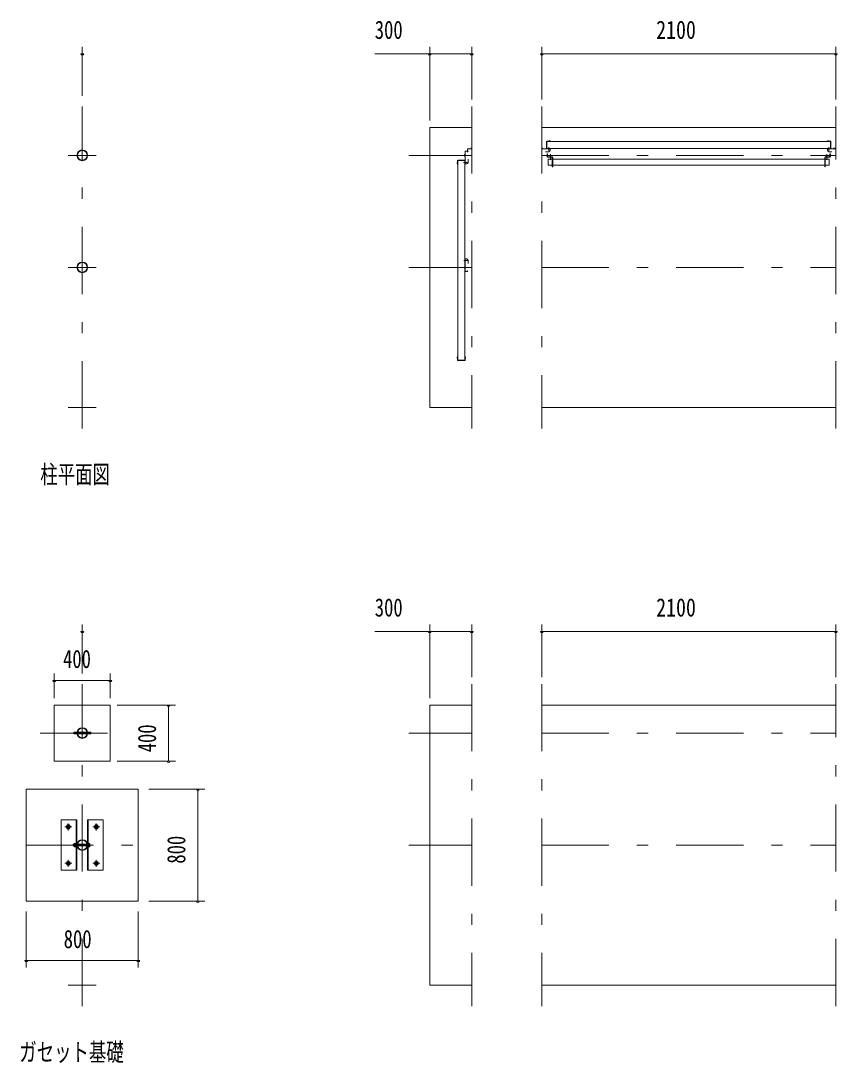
# Model space of a CAD drawing. Units: millimetres, scale not verified. Extents: x -23352 to 23352, y -10500 to 10500.
# Drawn here: x -21361 to -15531, y -8113 to -670 of the extents above; entities that cross this region are included whole.
import ezdxf
from ezdxf.enums import TextEntityAlignment as Align

# ---------------------------------------------------------------- set-up
doc = ezdxf.new("R2010")
doc.units = ezdxf.units.MM
doc.header["$LTSCALE"] = 40
doc.linetypes.add('USER3', pattern=[24, 12, -5, 2, -5])
for name, color, linetype, lineweight in [('0-2_1-0BOLD', 7, 'Continuous', 18), ('0-3_1-2CENTER', 3, 'USER3', 18), ('0-4_1-4THIN', 4, 'Continuous', 18), ('0-5_1-5DIM', 3, 'Continuous', 18)]:
    doc.layers.add(name, color=color, linetype=linetype, lineweight=lineweight)
doc.styles.add('ＭＳ ゴシック', font='')
doc.styles.get('ＭＳ ゴシック').set_extended_font_data('MS Gothic')

msp = doc.modelspace()

# ---------------------------------------------------------------- linework, layer by layer
at = {"layer": '0-2_1-0BOLD'}
for p, q in [((-18440.69, -3430.33), (-18440.69, -1430.33)), ((-18440.69, -1430.33), (-18140.69, -1430.33)), ((-17640.69, -1430.33), (-15540.69, -1430.33)), ((-17605.69, -1531.27), (-17605.69, -1581.07)), ((-17577.29, -1529.67), (-17604.09, -1529.67)), ((-17604.09, -1531.27), (-17577.29, -1531.27)), ((-17604.09, -1581.07), (-17604.09, -1531.27)), ((-17603.69, -1580.67), (-17603.69, -1531.67)), ((-15577.69, -1531.67), (-17603.69, -1531.67)), ((-17589.19, -1529.67), (-17589.09, -1528.56)), ((-17582.19, -1529.67), (-17582.29, -1528.56)), ((-17582.19, -1529.39), (-17582.19, -1529.67)), ((-17577.29, -1531.67), (-17577.29, -1531.27)), ((-17575.69, -1531.27), (-17575.69, -1531.67)), ((-15605.69, -1531.27), (-15605.69, -1531.67)), ((-15604.09, -1529.67), (-15577.29, -1529.67)), ((-15577.29, -1531.27), (-15604.09, -1531.27)), ((-15604.09, -1531.67), (-15604.09, -1531.27)), ((-15599.19, -1529.67), (-15599.09, -1528.56)), ((-15599.19, -1529.39), (-15599.19, -1529.67)), ((-15592.19, -1529.67), (-15592.29, -1528.56)), ((-15577.69, -1580.67), (-15577.69, -1531.67)), ((-15577.29, -1581.07), (-15577.29, -1531.27)), ((-15575.69, -1531.27), (-15575.69, -1581.07)), ((-18186.84, -1600.33), (-18186.84, -1690.33)), ((-18175.86, -1600.33), (-18186.84, -1600.33)), ((-18170.69, -1595.16), (-18170.69, -1584.18)), ((-18170.69, -1584.18), (-18140.69, -1584.18)), ((-17640.69, -1584.18), (-17580.69, -1584.18)), ((-17612.91, -1604.18), (-17590.69, -1604.18)), ((-17604.09, -1581.07), (-17577.29, -1581.07)), ((-17604.09, -1582.67), (-17577.29, -1582.67)), ((-15577.69, -1580.67), (-17603.69, -1580.67)), ((-17580.69, -1594.18), (-17580.69, -1584.18)), ((-17577.29, -1581.07), (-17577.29, -1580.67)), ((-17575.69, -1581.07), (-17575.69, -1580.67)), ((-15605.69, -1581.07), (-15605.69, -1580.67)), ((-15604.09, -1581.07), (-15604.09, -1580.67)), ((-15577.29, -1581.07), (-15604.09, -1581.07)), ((-15577.29, -1582.67), (-15604.09, -1582.67)), ((-15600.69, -1594.18), (-15600.69, -1584.18)), ((-15540.69, -1584.18), (-15600.69, -1584.18)), ((-15568.47, -1604.18), (-15590.69, -1604.18)), ((-18241.35, -1681.83), (-18242.46, -1681.93)), ((-18241.35, -1688.83), (-18242.46, -1688.73)), ((-18241.63, -1688.83), (-18241.35, -1688.83)), ((-18241.35, -1693.73), (-18241.35, -1666.93)), ((-18239.75, -1665.33), (-18189.95, -1665.33)), ((-18239.75, -1666.93), (-18239.75, -1693.73)), ((-18189.95, -1666.93), (-18239.75, -1666.93)), ((-18239.35, -1693.73), (-18239.75, -1693.73)), ((-18239.75, -1695.33), (-18239.35, -1695.33)), ((-18239.35, -3093.33), (-18239.35, -1667.33)), ((-18189.95, -1693.73), (-18190.35, -1693.73)), ((-18189.95, -1695.33), (-18190.35, -1695.33)), ((-18189.95, -1666.93), (-18189.95, -1693.73)), ((-18188.35, -1666.93), (-18188.35, -1693.73)), ((-18176.84, -1690.33), (-18186.84, -1690.33)), ((-18166.84, -1658.11), (-18166.84, -1680.33)), ((-17567.74, -1640.33), (-17597.34, -1640.33)), ((-17597.34, -1643.53), (-17567.74, -1643.53)), ((-17562.54, -1658.13), (-15618.84, -1658.13)), ((-15618.84, -1700.83), (-17562.54, -1700.83)), ((-15613.64, -1640.33), (-15584.04, -1640.33)), ((-15584.04, -1643.53), (-15613.64, -1643.53)), ((-18176.84, -2370.33), (-18186.84, -2370.33)), ((-18186.84, -2460.33), (-18186.84, -2370.33)), ((-18166.84, -2380.33), (-18166.84, -2402.55)), ((-18175.86, -2460.33), (-18186.84, -2460.33)), ((-18241.35, -3071.83), (-18242.46, -3071.93)), ((-18241.35, -3078.83), (-18242.46, -3078.73)), ((-18241.63, -3078.83), (-18241.35, -3078.83)), ((-18241.35, -3066.93), (-18241.35, -3093.73)), ((-18239.75, -3065.33), (-18239.35, -3065.33)), ((-18239.75, -3093.73), (-18239.75, -3066.93)), ((-18239.35, -3066.93), (-18239.75, -3066.93)), ((-18189.95, -3093.73), (-18239.75, -3093.73)), ((-18239.75, -3095.33), (-18189.95, -3095.33)), ((-18190.35, -3093.33), (-18239.35, -3093.33)), ((-18189.95, -3065.33), (-18190.35, -3065.33)), ((-18189.95, -3066.93), (-18190.35, -3066.93)), ((-18189.95, -3093.73), (-18189.95, -3066.93)), ((-18188.35, -3093.73), (-18188.35, -3066.93)), ((-18188.35, -3071.83), (-18187.23, -3071.93)), ((-18188.35, -3078.83), (-18187.23, -3078.73)), ((-18188.06, -3078.83), (-18188.35, -3078.83)), ((-20822.14, -3430.33), (-21022.14, -3430.33)), ((-18140.69, -3430.33), (-18440.69, -3430.33)), ((-15540.69, -3430.33), (-17640.69, -3430.33)), ((-20722.14, -5555.32), (-21122.14, -5555.32)), ((-21122.14, -5555.33), (-21122.14, -5955.32)), ((-21122.14, -5555.33), (-20722.14, -5555.33)), ((-20722.14, -5955.32), (-20722.14, -5555.33)), ((-18440.69, -7555.32), (-18440.69, -5555.33)), ((-18440.69, -5555.33), (-18140.69, -5555.33)), ((-17640.69, -5555.33), (-15540.69, -5555.33)), ((-20982.14, -5749.32), (-20982.14, -5761.32)), ((-20982.14, -5749.32), (-20959.82, -5749.32)), ((-20982.14, -5761.32), (-20959.82, -5761.32)), ((-20956.98, -5749.32), (-20887.3, -5749.32)), ((-20956.98, -5761.32), (-20887.3, -5761.32)), ((-20884.47, -5749.32), (-20862.14, -5749.32)), ((-20884.47, -5761.32), (-20862.14, -5761.32)), ((-20862.14, -5749.32), (-20862.14, -5761.32)), ((-21122.14, -5955.32), (-20722.14, -5955.32)), ((-21322.14, -6955.32), (-21322.14, -6155.32)), ((-21322.14, -6155.32), (-20522.14, -6155.32)), ((-20522.14, -6155.32), (-20522.14, -6955.32)), ((-20964.79, -6735.32), (-20964.79, -6375.32)), ((-20879.49, -6375.32), (-20879.49, -6735.32)), ((-20980.99, -6549.32), (-20984.29, -6549.32)), ((-20970.99, -6549.55), (-20979.98, -6549.55)), ((-20956.98, -6549.32), (-20887.3, -6549.32)), ((-20936.29, -6549.32), (-20936.29, -6561.32)), ((-20876.29, -6549.55), (-20869.3, -6549.55)), ((-20980.99, -6561.32), (-20984.29, -6561.32)), ((-20970.99, -6561.1), (-20979.98, -6561.1)), ((-20970.99, -6552.32), (-20967.99, -6555.32)), ((-20967.99, -6558.32), (-20970.99, -6555.32)), ((-20970.99, -6567.52), (-20967.99, -6567.52)), ((-20967.99, -6567.82), (-20964.79, -6567.82)), ((-20887.3, -6561.32), (-20956.98, -6561.32)), ((-20876.29, -6567.82), (-20879.49, -6567.82)), ((-20869.3, -6561.1), (-20876.29, -6561.1)), ((-20869.3, -6566.87), (-20876.29, -6566.87)), ((-20522.14, -6955.32), (-21322.14, -6955.32)), ((-20822.14, -7555.32), (-21022.14, -7555.32)), ((-18140.69, -7555.32), (-18440.69, -7555.32)), ((-15540.69, -7555.32), (-17640.69, -7555.32))]:
    msp.add_line(p, q, dxfattribs=at)
for points in [[(-17599.34, -1638.33), (-17599.34, -1618.33), (-17602.54, -1618.33), (-17602.54, -1638.33)], [(-15582.04, -1638.33), (-15582.04, -1618.33), (-15578.84, -1618.33), (-15578.84, -1638.33)], [(-18190.35, -3093.33), (-18190.35, -1667.33), (-18239.35, -1667.33)], [(-17565.74, -1658.13), (-17594.59, -1658.13), (-17594.59, -1700.83), (-17565.74, -1700.83)], [(-17565.74, -1645.53), (-17565.74, -1711.33), (-17562.54, -1711.33), (-17562.54, -1645.53)], [(-15615.64, -1645.53), (-15615.64, -1711.33), (-15618.84, -1711.33), (-15618.84, -1645.53)], [(-15615.64, -1658.13), (-15586.79, -1658.13), (-15586.79, -1700.83), (-15615.64, -1700.83)], [(-20980.99, -6545.52), (-20979.98, -6543.78), (-20970.99, -6543.78)], [(-20980.99, -6545.52), (-20980.99, -6565.12), (-20979.98, -6566.87), (-20970.99, -6566.87)], [(-20967.99, -6543.12), (-20970.99, -6543.12), (-20970.99, -6567.52)], [(-20967.99, -6567.82), (-20967.99, -6542.82), (-20964.79, -6542.82)], [(-20876.29, -6567.82), (-20876.29, -6542.82), (-20879.49, -6542.82)], [(-20876.29, -6543.78), (-20869.3, -6543.78), (-20868.29, -6545.52), (-20868.29, -6565.12), (-20869.3, -6566.87)]]:
    msp.add_lwpolyline(points, dxfattribs=at)
for points in [[(-21072.29, -6735.32), (-21072.29, -6375.32), (-20960.29, -6375.32), (-20960.29, -6735.32)], [(-20883.99, -6375.32), (-20771.99, -6375.32), (-20771.99, -6735.32), (-20883.99, -6735.32)], [(-21016.37, -6435.32), (-21027.91, -6435.32), (-21033.69, -6425.32), (-21027.91, -6415.32), (-21016.37, -6415.32), (-21010.59, -6425.32)], [(-20827.91, -6435.32), (-20816.37, -6435.32), (-20810.59, -6425.32), (-20816.37, -6415.32), (-20827.92, -6415.32), (-20833.69, -6425.32)], [(-20984.29, -6549.33), (-20986.29, -6551.32), (-20986.29, -6559.32), (-20984.29, -6561.32)], [(-21027.91, -6695.32), (-21016.37, -6695.32), (-21010.59, -6685.32), (-21016.37, -6675.32), (-21027.91, -6675.32), (-21033.69, -6685.32)], [(-20827.91, -6695.32), (-20816.37, -6695.32), (-20810.59, -6685.32), (-20816.37, -6675.32), (-20827.92, -6675.32), (-20833.69, -6685.32)]]:
    msp.add_lwpolyline(points, close=True, dxfattribs=at)
for centre, radius in [((-20922.14, -1630.33), 38.15), ((-20922.14, -1630.33), 38.15), ((-20922.14, -1630.33), 35.35), ((-20922.14, -1630.33), 35.35), ((-20922.14, -1630.33), 35.35), ((-20922.14, -2430.33), 38.15), ((-20922.14, -2430.33), 35.35), ((-20922.14, -5755.32), 38.15), ((-20922.14, -5755.32), 35.35), ((-21022.14, -6425.32), 14.5), ((-21022.14, -6425.32), 9.8), ((-21022.14, -6425.32), 4.4), ((-20822.14, -6425.32), 14.5), ((-20822.14, -6425.32), 9.8), ((-20822.14, -6425.32), 4.4), ((-20922.14, -6555.32), 38.15), ((-20922.14, -6555.32), 35.35), ((-21022.14, -6685.32), 14.5), ((-21022.14, -6685.32), 9.8), ((-21022.14, -6685.32), 4.4), ((-20822.14, -6685.32), 14.5), ((-20822.14, -6685.32), 9.8), ((-20822.14, -6685.32), 4.4)]:
    msp.add_circle(centre, radius, dxfattribs=at)
for centre, radius, start, end in [((-17604.09, -1531.27), 1.6, 90, 180), ((-17587.8, -1528.67), 1.3, 105.88085, 175), ((-17585.69, -1536.07), 9, 74.11915, 105.88085), ((-17583.58, -1528.67), 1.3, 5, 74.11915), ((-17577.29, -1531.27), 1.6, 0, 90), ((-15604.09, -1531.27), 1.6, 90, 180), ((-15597.8, -1528.67), 1.3, 105.88085, 175), ((-15595.69, -1536.07), 9, 74.11915, 105.88085), ((-15593.58, -1528.67), 1.3, 5, 74.11915), ((-15577.29, -1531.27), 1.6, 0, 90), ((-20922.14, -1630.33), 38.15, 43.27118, 125.40654), ((-18175.86, -1605.33), 5, 324.59346, 90), ((-18165.69, -1595.16), 5, 180, 305.40654), ((-17604.09, -1581.07), 1.6, 180, 270), ((-17590.69, -1594.18), 10, 270, 0), ((-17577.29, -1581.07), 1.6, 270, 0), ((-15604.09, -1581.07), 1.6, 180, 270), ((-15590.69, -1594.18), 10, 180, 270), ((-15577.29, -1581.07), 1.6, 270, 0), ((-18234.95, -1685.33), 9, 164.11915, 195.88085), ((-18242.35, -1683.22), 1.3, 95, 164.11915), ((-18242.35, -1687.44), 1.3, 195.88085, 265), ((-18239.75, -1666.93), 1.6, 90, 180), ((-18239.75, -1693.73), 1.6, 180, 270), ((-18189.95, -1666.93), 1.6, 0, 90), ((-18189.95, -1693.73), 1.6, 270, 0), ((-18176.84, -1680.33), 10, 270, 0), ((-17597.34, -1638.33), 5.2, 180, 270), ((-17597.34, -1638.33), 2, 180, 270), ((-17567.74, -1645.53), 5.2, 0, 90), ((-17567.74, -1645.53), 2, 0, 90), ((-15613.64, -1645.53), 5.2, 90, 180), ((-15613.64, -1645.53), 2, 90, 180), ((-15584.04, -1638.33), 2, 270, 0), ((-15584.04, -1638.33), 5.2, 270, 0), ((-18176.84, -2380.33), 10, 0, 90), ((-18176.84, -2380.33), 10, 0, 90), ((-18175.86, -2455.33), 5, 270, 35.40654), ((-18234.95, -3075.33), 9, 164.11915, 195.88085), ((-18242.35, -3073.22), 1.3, 95, 164.11915), ((-18242.35, -3077.44), 1.3, 195.88085, 265), ((-18239.75, -3066.93), 1.6, 90, 180), ((-18239.75, -3093.73), 1.6, 180, 270), ((-18189.95, -3066.93), 1.6, 0, 90), ((-18189.95, -3093.73), 1.6, 270, 0), ((-18187.34, -3073.22), 1.3, 15.88085, 85), ((-18187.34, -3077.44), 1.3, 275, 344.11915), ((-18194.75, -3075.33), 9, 344.11915, 15.88085), ((-20976.36, -6546.66), 4.63, 180, 218.53143), ((-20963.97, -6555.32), 17.02, 160.16867, 199.82912), ((-20872.93, -6546.66), 4.63, 321.46857, 0), ((-20885.31, -6555.32), 17.02, 340.17088, 19.83133), ((-20976.36, -6563.98), 4.63, 141.45377, 180), ((-20872.92, -6563.98), 4.63, 0, 38.54623)]:
    msp.add_arc(centre, radius, start, end, dxfattribs=at)
at = {"layer": '0-3_1-2CENTER'}
for p, q in [((-20922.14, -3580.33), (-20922.14, -1280.33)), ((-18140.69, -1280.33), (-18140.69, -3580.33)), ((-17640.69, -1280.33), (-17640.69, -3580.33)), ((-15540.69, -3580.33), (-15540.69, -1280.33)), ((-17585.69, -1534.27), (-17585.69, -1526.67)), ((-15595.69, -1534.27), (-15595.69, -1526.67)), ((-21022.14, -1630.33), (-20822.14, -1630.33)), ((-18590.69, -1630.33), (-18140.69, -1630.33)), ((-17640.69, -1630.33), (-15540.69, -1630.33)), ((-17590.69, -1572.47), (-17590.69, -1597.47)), ((-17585.69, -1585.67), (-17585.69, -1578.07)), ((-17577.54, -1621.33), (-17577.54, -1663.13)), ((-15603.84, -1621.33), (-15603.84, -1663.13)), ((-15595.69, -1585.67), (-15595.69, -1578.07)), ((-15590.69, -1572.47), (-15590.69, -1597.47)), ((-15540.69, -1580), (-15555.89, -1580)), ((-18236.75, -1685.33), (-18244.35, -1685.33)), ((-18198.55, -1680.33), (-18173.55, -1680.33)), ((-18185.35, -1685.33), (-18192.95, -1685.33)), ((-18197.04, -2380.33), (-18172.04, -2380.33)), ((-21022.14, -2430.33), (-20822.14, -2430.33)), ((-18590.69, -2430.33), (-18140.69, -2430.33)), ((-17640.69, -2430.33), (-15540.69, -2430.33)), ((-18236.75, -3075.33), (-18244.35, -3075.33)), ((-18185.35, -3075.33), (-18192.95, -3075.33)), ((-20922.14, -7705.32), (-20922.14, -5405.33)), ((-18140.69, -5405.33), (-18140.69, -7705.32)), ((-17640.69, -5405.33), (-17640.69, -7705.32)), ((-15540.69, -7705.32), (-15540.69, -5405.33)), ((-21222.14, -5755.32), (-20622.14, -5755.32)), ((-18590.69, -5755.32), (-18140.69, -5755.32)), ((-17640.69, -5755.32), (-15540.69, -5755.32)), ((-21022.14, -6450.32), (-21022.14, -6400.32)), ((-20822.14, -6400.32), (-20822.14, -6450.32)), ((-20997.14, -6425.32), (-21047.14, -6425.32)), ((-20847.14, -6425.32), (-20797.14, -6425.32)), ((-21322.14, -6555.32), (-20522.14, -6555.32)), ((-18590.69, -6555.32), (-18140.69, -6555.32)), ((-17640.69, -6555.32), (-15540.69, -6555.32)), ((-21047.14, -6685.32), (-20997.14, -6685.32)), ((-21022.14, -6710.32), (-21022.14, -6660.32)), ((-20797.14, -6685.32), (-20847.14, -6685.32)), ((-20822.14, -6710.32), (-20822.14, -6660.32))]:
    msp.add_line(p, q, dxfattribs=at)
at = {"layer": '0-4_1-4THIN'}
for p, q in [((-18192.04, -1625.43), (-18191.54, -1624.55)), ((-18192.04, -1635.23), (-18192.04, -1625.43)), ((-18191.54, -1624.55), (-18188.04, -1624.55)), ((-18191.54, -1627.44), (-18188.04, -1627.44)), ((-18191.54, -1633.21), (-18188.04, -1633.21)), ((-18186.84, -1622.83), (-18186.84, -1637.83)), ((-18148.19, -1584.18), (-18148.19, -1582.98)), ((-18148.19, -1582.98), (-18140.69, -1582.98)), ((-18148.19, -1584.18), (-18140.69, -1584.18)), ((-18145.59, -1578.98), (-18146.46, -1579.48)), ((-18146.46, -1579.48), (-18146.46, -1582.98)), ((-18140.69, -1578.98), (-18145.59, -1578.98)), ((-18143.58, -1579.48), (-18143.58, -1582.98)), ((-17635.79, -1578.98), (-17640.69, -1578.98)), ((-17640.69, -1582.98), (-17633.19, -1582.98)), ((-17640.69, -1584.18), (-17633.19, -1584.18)), ((-17633.19, -1582.98), (-17633.19, -1584.18)), ((-18190.35, -2424.55), (-18188.04, -2424.55)), ((-18190.35, -2427.44), (-18188.04, -2427.44)), ((-18190.35, -2433.22), (-18188.04, -2433.22)), ((-18190.35, -2436.1), (-18188.04, -2436.1)), ((-20980.99, -6550.92), (-20985.89, -6550.92)), ((-20985.89, -6559.72), (-20980.99, -6559.72))]:
    msp.add_line(p, q, dxfattribs=at)
for points in [[(-18192.04, -1635.23), (-18191.54, -1636.1), (-18188.04, -1636.1)], [(-18186.84, -1622.83), (-18188.04, -1622.83), (-18188.04, -1637.83), (-18186.84, -1637.83)], [(-17635.79, -1578.98), (-17634.92, -1579.48), (-17634.92, -1582.98)], [(-18186.84, -2437.83), (-18188.04, -2437.83), (-18188.04, -2422.83), (-18186.84, -2422.83)], [(-20957.22, -6550.92), (-20936.29, -6550.92), (-20933.52, -6549.32)], [(-20933.52, -6561.32), (-20936.29, -6559.72), (-20957.22, -6559.72)]]:
    msp.add_lwpolyline(points, dxfattribs=at)
for centre in [(-21022.14, -6425.32), (-20822.14, -6425.32), (-21022.14, -6685.32), (-20822.14, -6685.32)]:
    msp.add_circle(centre, 6, dxfattribs=at)
for centre, radius, start, end in [((-18189.73, -1626), 2.32, 180, 218.54623), ((-18183.53, -1630.33), 8.51, 160.17088, 199.83133), ((-18189.72, -1634.66), 2.32, 141.46857, 180), ((-18145.02, -1581.29), 2.32, 51.45377, 90), ((-18140.69, -1587.49), 8.51, 89.99764, 109.82912)]:
    msp.add_arc(centre, radius, start, end, dxfattribs=at)
at = {"layer": '0-5_1-5DIM'}
for p, q in [((-20922.14, -1205.33), (-20922.14, -855.33)), ((-18440.69, -855.33), (-18440.69, -1380.33)), ((-18140.69, -855.33), (-18140.69, -1230.33)), ((-17640.69, -855.33), (-17640.69, -1230.33)), ((-15540.69, -855.33), (-15540.69, -1230.33)), ((-20912.14, -905.33), (-20932.14, -905.33)), ((-18440.69, -905.33), (-18833.19, -905.33)), ((-18430.69, -905.33), (-18450.69, -905.33)), ((-18140.69, -905.33), (-18440.69, -905.33)), ((-18130.69, -905.33), (-18150.69, -905.33)), ((-17630.69, -905.33), (-17650.69, -905.33)), ((-15540.69, -905.33), (-17640.69, -905.33)), ((-15530.69, -905.33), (-15550.69, -905.33)), ((-20922.14, -5330.33), (-20922.14, -4980.32)), ((-18440.69, -4980.33), (-18440.69, -5505.33)), ((-18140.69, -4980.33), (-18140.69, -5355.33)), ((-17640.69, -4980.33), (-17640.69, -5355.33)), ((-15540.69, -4980.33), (-15540.69, -5355.33)), ((-20912.14, -5030.33), (-20932.14, -5030.33)), ((-20912.14, -5030.33), (-20932.14, -5030.33)), ((-18440.69, -5030.33), (-18833.19, -5030.33)), ((-18430.69, -5030.33), (-18450.69, -5030.33)), ((-18140.69, -5030.33), (-18440.69, -5030.33)), ((-18130.69, -5030.33), (-18150.69, -5030.33)), ((-17630.69, -5030.33), (-17650.69, -5030.33)), ((-15540.69, -5030.33), (-17640.69, -5030.33)), ((-15530.69, -5030.33), (-15550.69, -5030.33)), ((-21122.14, -5330.33), (-21122.14, -5505.32)), ((-20722.14, -5330.33), (-20722.14, -5505.33)), ((-21112.14, -5380.33), (-21132.14, -5380.33)), ((-21122.14, -5380.33), (-20722.14, -5380.33)), ((-20712.14, -5380.33), (-20732.14, -5380.33)), ((-20256.23, -5555.33), (-20672.14, -5555.33)), ((-20296.23, -5555.33), (-20316.23, -5555.33)), ((-20306.23, -5555.33), (-20306.23, -5955.32)), ((-20256.23, -5955.32), (-20672.14, -5955.32)), ((-20296.23, -5955.32), (-20316.23, -5955.32)), ((-20447.14, -6155.33), (-20047.14, -6155.33)), ((-20087.14, -6155.33), (-20107.14, -6155.33)), ((-20097.14, -6155.33), (-20097.14, -6955.32)), ((-20047.14, -6955.32), (-20447.14, -6955.32)), ((-20087.14, -6955.32), (-20107.14, -6955.32)), ((-21322.14, -7430.33), (-21322.14, -7030.32)), ((-20522.14, -7030.32), (-20522.14, -7430.33)), ((-21312.14, -7380.33), (-21332.14, -7380.33)), ((-20522.14, -7380.32), (-21322.14, -7380.32)), ((-20512.14, -7380.33), (-20532.14, -7380.33))]:
    msp.add_line(p, q, dxfattribs=at)
for centre in [(-20922.14, -905.33), (-18440.69, -905.33), (-18140.69, -905.33), (-17640.69, -905.33), (-15540.69, -905.33), (-20922.14, -5030.33), (-20922.14, -5030.33), (-18440.69, -5030.33), (-18140.69, -5030.33), (-17640.69, -5030.33), (-15540.69, -5030.33), (-21122.14, -5380.33), (-20722.14, -5380.33), (-20306.23, -5555.33), (-20306.23, -5955.32), (-20097.14, -6155.33), (-20097.14, -6955.32), (-21322.14, -7380.33), (-20522.14, -7380.33)]:
    msp.add_arc(centre, 10, 180, 0, dxfattribs=at)

# ---------------------------------------------------------------- texts
at = {"layer": '0-5_1-5DIM', "color": 7, "style": 'ＭＳ ゴシック'}
for s, width, p in [('2100', 0.8, (-16823.19, -837.57)), ('300', 0.75, (-18833.19, -837.57)), ('柱平面図', 0.7, (-21222.14, -4012.56)), ('300', 0.75, (-18833.19, -4962.56)), ('2100', 0.8, (-16823.19, -4962.56)), ('400', 0.75, (-21059.77, -5330.33)), ('800', 0.75, (-21055, -7330.33)), ('ガセット基礎', 0.7, (-21372.15, -8137.56))]:
    msp.add_text(s, height=130.2, dxfattribs=dict(at, width=width)).set_placement(p, align=Align.BOTTOM_LEFT)
at = {"layer": '0-5_1-5DIM', "color": 7, "style": 'ＭＳ ゴシック', "width": 0.75}
for s, p in [('400', (-20356.23, -5892.95)), ('800', (-20147.14, -6688.18))]:
    msp.add_text(s, height=130.2, rotation=90, dxfattribs=at).set_placement(p, align=Align.BOTTOM_LEFT)

doc.saveas('drawing.dxf')
